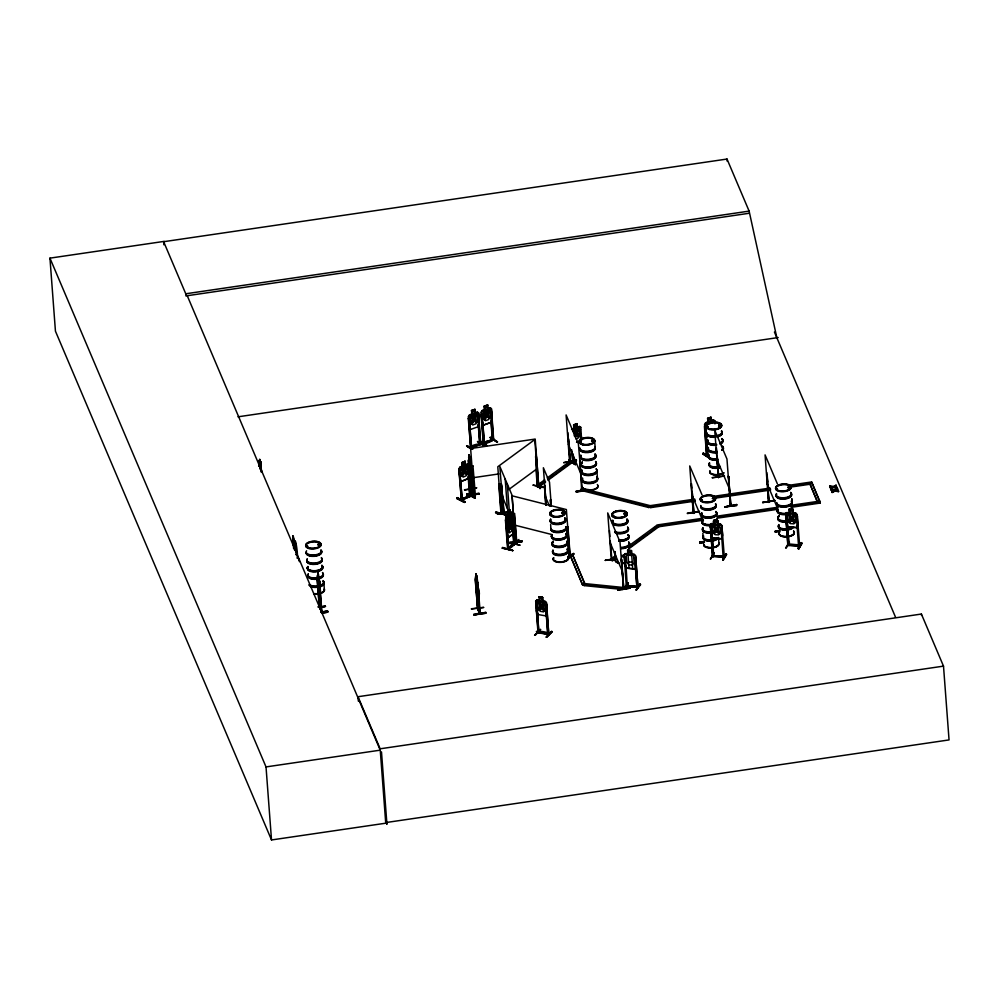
<?xml version="1.0" encoding="UTF-8"?>
<svg xmlns="http://www.w3.org/2000/svg" width="999" height="999" viewBox="0 0 999 999"><rect width="100%" height="100%" fill="white"/><g stroke="black" fill="none" stroke-linecap="round" stroke-linejoin="round"><path stroke-width="1.5" d="M318.219 574.987L317.969 573.801M470.067 463.961L469.98 463.199L470.104 463.961M325.412 606.243L319.355 607.13L321.403 611.663M476.56 488.036L464.46 489.76M711.101 524.85L711.076 524.687A7.717 3.534 -4.3 0 1 702.347 520.479M777.684 509.415A7.717 3.534 -4.3 0 0 786.4 513.536L786.438 513.798A7.705 3.521 -4.3 0 1 777.721 509.69M471.403 609.015L483.603 607.342M471.478 608.741L483.628 607.529M507.929 512.237L497.352 513.873L509.515 511.738M497.452 514.023L508.116 512.587M563.748 462.574L575.824 460.302L563.773 462.712M687.387 513.573L699.475 511.763M699.45 511.313L687.362 513.111M724.412 475.924L712.349 477.884M762.712 502.522L774.812 500.674M774.712 500.561L762.612 502.372L774.837 500.861M296.491 554.158L296.553 554.932L296.428 553.958M296.828 553.883C296.965 554.433 296.703 553.658 297.003 554.845M298.689 559.452L298.676 559.815M299.176 559.353L299.126 559.877M477.285 607.517L478.034 608.94M479.47 613.398L477.534 584.602M480.244 613.686L477.847 582.305M503.496 512.837L503.184 512.262L504.058 513.811L503.321 513.299M515.996 541.083C514.985 540.521 515.159 542.657 516.57 541.695M569.592 461.963L566.108 414.935L578.384 443.856L582.367 490.684M570.229 461.238L569.555 460.839M568.518 439.036L570.292 462.387L570.292 461.238M582.292 489.672L581.518 489.335L582.192 489.235M623.526 588.798L619.992 541.833L607.717 512.912L611.376 560.402L611.138 558.753L611.912 559.215L611.313 560.327M623.463 587.787L623.201 587.187L623.9 587.599M692.382 493.007L693.93 513.386L693.231 512.924L689.735 465.946L702.022 494.855M693.868 512.2L693.106 511.813L693.431 512.387M717.107 456.68L718.431 477.559L718.056 475.974L718.793 476.486M730.444 505.969L728.508 476.223L730.943 505.981L730.094 504.445L730.943 504.845M768.768 501.336L768.506 500.724L769.205 501.186M769.28 502.21L769.267 501.136M260.102 468.656L260.252 462.774M470.454 473.951L470.691 474.825M259.84 468.606L260.115 463.923M319.867 607.729L319.518 606.181M320.367 590.809L319.618 581.156L321.903 612.674L321.566 611.001M470.616 468.019L469.405 459.64L472.727 494.68C470.629 493.843 471.066 486.713 470.529 488.723M469.205 467.432L470.417 478.596L472.415 482.729L470.554 461.263L473.151 494.617L472.839 493.007M473.164 494.53L470.954 489.298M461.113 500.099L461.051 498.951M461.9 498.663L462.187 499.925L460.477 479.732M462.262 498.763L469.78 495.866L460.926 499.075M469.942 465.384C469.767 475.924 468.219 447.777 469.83 463.811C469.73 452.684 471.903 482.355 469.842 465.259M470.991 468.906L470.829 470.891C468.993 469.867 468.806 446.653 469.18 458.466M477.972 588.111L477.809 590.097L476.511 584.665L476.024 574.063M471.615 475.886L471.441 477.872L469.355 464.26M513.274 533.603L513.761 529.57M513.873 529.595L512.587 512.874L511.688 512.2L506.318 516.158L505.844 517.894L508.079 537.624L513.449 533.703L513.948 529.557M508.803 512.037L502.01 495.604M512.799 526.673L513.199 522.502L512.799 526.673L507.355 530.569M509.34 518.181L509.403 518.631M470.716 474.812L470.891 472.315L471.84 477.347L471.004 468.444M292.869 536.213L293.619 548.638M294.555 550.049L294.106 540.896L292.744 536.038M294.805 550.012C296.091 548.751 291.908 525.574 293.007 541.408M295.267 541.346L295.204 544.617M296.828 555.394L295.192 541.458M297.277 558.404C298.439 551.91 293.182 526.585 295.779 552.534M495.579 512.737L495.904 511.85L506.193 514.997L495.604 512.637M506.118 514.947L495.891 512.337L506.193 514.997M515.496 542.819L516.82 542.844L515.971 542.569M461.113 481.456L468.381 478.371L469.368 474.463M459.178 468.818L459.877 478.496L461.038 481.618L468.543 478.496L469.28 474.413M478.346 426.473L479.208 422.602M469.28 426.161L470.554 429.47L478.509 426.61L479.395 422.627M483.291 425.174L491.171 422.265L492.132 418.319L491.246 422.315L483.291 425.174L481.905 421.928L483.366 425.025M580.769 439.498L581.356 436.913M580.943 439.61L581.543 436.938M509.552 517.357L510.939 513.986L510.077 517.981M507.992 523.576L508.866 519.842C505.544 517.882 508.029 513.848 509.24 518.693M546.291 615.834L547.177 612.487M547.29 612.524L546.378 615.971L537.887 614.535L536.426 610.689L537.937 614.472M456.768 498.426L457.255 497.614L464.935 501.585L464.448 502.422L456.768 498.426L464.448 502.422M457.192 497.702L464.885 502.135M480.694 443.369C481.655 442.707 479.233 446.391 480.007 443.656L480.731 443.394M483.254 443.556L481.056 414.335L481.98 414.011L484.503 443.381M492.345 439.198L493.381 438.823M492.232 439.235L493.606 438.973L492.42 440.259L493.456 439.885L491.383 410.864L490.222 411.039M573.663 460.989L573.913 462.013L572.777 462.362L571.728 449.875M706.555 454.682L707.829 454.458L706.693 454.87M712.999 421.566L711.213 420.966L710.976 417.17L707.592 418.381L707.941 422.028L705.556 422.814L704.57 424.475L706.768 455.931L707.916 455.519L707.604 454.308M635.314 568.881L636.251 565.446M624.8 564.572L626.398 568.194L635.414 569.005L636.375 565.484M321.815 612.999C330.532 612.874 329.47 609.64 321.666 612.125L319.23 580.257L317.757 572.727L317.932 576.523L317.557 575.324M469.28 458.266L468.656 457.13L469.83 475.412M468.793 457.117L471.166 489.772M475.499 577.085L475.774 576.323L477.859 582.317M475.786 576.46L478.059 609.003M710.926 534.465L712.537 538.136L721.69 538.748L722.652 535.189L721.765 525.661M796.915 527.572L797.826 524.175L797.102 514.597L795.928 513.136L786.812 512.587L785.664 513.823M797.989 524.138L797.015 527.697L787.861 527.085L786.3 523.351M500.786 512.587C502.509 511.051 500.849 513.898 501.248 513.773L497.789 466.745L534.765 439.597L538.399 486.563L537.612 487.087L535.751 457.267M500.986 513.561L501.66 513.111M537.175 485.926L537.937 485.364M472.727 448.801L467.07 445.679M486.051 446.041C486.775 442.869 470.404 436.638 486.588 445.229L486.051 446.041L479.358 441.608M569.143 460.102L575.461 464.66C561.488 456.131 573.451 461.238 575.961 463.861M575.461 464.66L568.756 460.239M708.328 457.517L702.709 453.833L708.366 457.417M703.184 453.633L708.903 457.305L703.234 453.084L708.853 456.693L703.159 453.159L702.709 453.896M508.316 548.701L507.517 549.238L508.241 547.639M508.116 548.788C508.329 550.037 517.007 543.306 513.723 543.556M469.168 464.86L469.468 464.098L470.017 465.422L469.705 461.65L470.492 463.474L469.58 461.663M712.424 422.04L708.154 423.301M507.305 534.515L507.167 523.239M511.563 545.042L518.931 539.485M472.689 492.145L475.187 498.139L474.513 498.239L472.14 492.807L472.802 492.719M472.689 492.644L475.137 497.527M535.052 634.727L534.565 635.189L540.609 629.295L535.177 635.302M535.064 635.177L540.559 629.782M574.999 436.65L576.023 433.978C577.922 439.023 581.605 436.263 576.635 432.979C580.906 426.223 576.648 426.935 575.849 432.405C574.1 427.485 570.554 430.806 575.237 433.454L574.313 435.801M624.4 589.01L628.146 583.453M628.134 582.991L623.838 589.123L628.259 583.566M710.264 559.04L714.023 552.934M710.776 558.99L714.11 552.897M785.601 547.976L789.372 541.845M259.328 462.874L259.777 461.75M259.166 464.922L258.654 466.196L259.303 464.922M259.965 463.049L260.639 461.838L261.576 472.102M258.791 466.196L260.552 461.838L260.951 462.562L260.414 461.988M259.428 466.171L260.215 464.435L260.539 469.805M259.827 459.453L258.953 461.376L259.827 459.453L261.076 470.204M259.091 461.376L259.815 459.64M259.353 462.862L259.815 461.75M260.639 461.838L259.952 463.224L259.653 459.453M258.941 465.971L260.602 461.988M259.453 466.171L260.177 464.423M306.481 546.228L307.255 545.791M306.968 546.041L307.767 546.316L306.531 546.366M317.844 544.605L319.131 544.03M318.631 544.905C317.207 543.706 321.066 543.856 319.355 544.88M318.406 544.068L318.381 544.78M580.894 442.607C579.133 443.494 581.118 440.909 581.381 442.644M580.706 442.632L580.819 442.02M581.081 442.157L580.444 442.095M550.574 514.722L551.361 514.248M551.336 514.01L550.886 514.073M551.573 514.622L550.824 514.685L551.398 514.248M592.444 441.171L591.82 440.484L591.608 441.121M592.732 440.322L593.431 440.497L591.957 440.397M591.695 440.571C592.669 439.036 593.968 441.758 593.319 440.284M564.21 512.524L562.05 513.099L562.961 512.312M562.275 513.061L562.574 512.425M563.661 512.187L563.736 512.962L563.336 512.1M612.949 515.259L612.911 515.984L613.886 515.571M624.725 513.361L624.038 513.973L625.174 514.298M624.675 514.223L625.936 513.573M625.849 513.536L625.499 513.449M707.317 426.823L708.054 426.848L707.417 427.347M718.843 425.075C717.444 426.935 722.889 425.699 719.867 424.825M719.992 425.474L718.868 425.362L720.042 424.85M718.918 425.549L720.379 425.424L719.567 425.911M701.71 500.012L701.023 500.262L702.359 500.149M702.122 500.374L701.36 499.837M702.297 499.999L701.211 500.262M712.437 498.439L714.31 498.464M713.736 498.376L714.372 498.076L712.974 498.339M714.76 498.526L713.848 497.714M777.459 489.323L777.097 488.561M789.872 487.475L788.061 487.774L788.411 486.975M790.097 487.475L789.497 486.75M461.263 499.225L461.338 500.287L459.065 468.818L459.977 467.107L467.345 463.973L468.556 464.76M503.234 513.436L504.083 513.773L502.347 494.455M477.322 608.491L479.732 613.823L476.386 578.846L477.597 587.225M611.063 558.891L611.8 559.24M610.252 540.971L611.987 560.289M693.269 512.912L694.018 513.311M711.563 527.097L710.376 527.222L711.563 527.097L713.773 556.518L712.549 556.48L710.239 524.75L711.513 523.576L720.541 524.3L721.89 525.624L724.337 557.23C720.604 557.305 725.336 554.295 724.238 556.955L712.562 556.231M713.998 523.813L711.475 523.638M714.135 523.938C710.277 518.319 720.791 518.868 717.781 524.188M720.554 524.25L721.927 525.561M712.537 538.136L711.088 534.403M721.053 527.734L722.127 527.809L721.053 527.734L723.164 557.167M721.69 538.748L712.562 538.074M712.587 555.132L712.474 556.455M713.511 556.53C715.684 554.77 710.689 555.544 713.698 555.444M723.176 555.881L713.711 555.756L724.362 555.968M723.026 557.167L723.326 555.831M726.011 553.696L726.036 554.308C727.284 552.734 722.389 557.629 722.752 559.952L726.685 554.32L723.413 559.989M722.939 556.068L724.325 557.017M722.752 559.952L726.098 554.158M786.812 512.587L785.539 513.761L787.999 545.442L799.675 546.166L797.227 514.56M786.787 516.233L785.714 516.158L786.787 516.233L789.11 545.454L789.123 544.168L787.824 544.105M786.875 512.712L789.472 512.887L789.11 509.103L793.006 509.365L793.119 513.124L795.192 514.398L795.691 521.103L793.968 523.851L790.321 523.601L788.161 520.604L787.649 513.886L789.51 512.824L789.247 509.228M793.231 513.024L793.006 509.365M787.861 527.085L786.425 523.339M796.39 516.683L797.464 516.745L796.39 516.683L798.563 546.153L798.663 544.78M786.213 548.101L789.485 542.445M789.148 544.193L799.612 544.855L799.687 545.916M798.576 546.128L798.388 544.817M799.699 544.905L789.173 544.505M798.114 548.314L801.385 542.657L798.75 548.938L798.039 548.289L801.348 542.644L802.022 543.294L798.75 548.938M801.435 543.106L798.189 548.801M798.688 548.863L801.972 543.206M471.728 414.086L469.43 414.922L468.519 416.633L469.355 426.211L470.629 429.32M481.98 421.978L481.181 412.287L482.167 410.614L490.084 407.967M472.552 494.58L473.064 494.105M470.629 489.098L473.076 493.543L471.041 489.035M473.951 495.342L475.387 495.329L472.977 465.946L471.89 466.108L472.977 465.946M537.674 482.642L537.637 483.216C539.185 482.105 541.783 488.986 540.009 488.623C538.936 486.6 536.588 484.89 538.336 486.65M625.424 557.155L624.238 557.267L625.424 557.155L627.347 586.588M634.665 558.179L635.851 558.079L634.665 558.179L636.95 587.462L634.802 557.979M628.209 582.954L624.487 589.173M637.961 586.425C634.79 586.738 639.098 585.077 638.174 587.3L626.435 586.276M637.037 587.175L636.887 586.088M636.263 589.647L639.972 583.99L636.226 590.209L640.646 584.652L639.972 583.99M636.226 590.209L640.059 584.44M624.125 554.782L626.323 586.5L626.223 585.402L627.534 585.514M625.449 553.758L624.063 554.92C624.575 552.547 630.669 553.796 626.173 555.019L626.685 561.725L628.821 564.772L632.404 565.097L634.103 562.4L633.603 555.694L631.593 554.32M627.597 550.262L631.443 550.611L627.597 550.262L627.822 553.995M631.668 554.27L631.443 550.611M625.324 553.608L634.328 554.445L635.614 555.906L637.986 587.524L635.526 555.881M635.414 569.005L626.385 568.094M623.451 588.836L621.528 559.028L623.701 588.423L622.914 589.51L584.115 585.601L584.84 583.591L572.402 554.32L570.054 554.657L582.554 584.852L584.902 584.515L584.84 583.591L582.479 583.94M584.115 585.601L584.902 584.515L572.402 554.32M622.914 589.51L623.626 587.499L584.84 583.591M537.237 485.876L538.286 485.452M507.554 548.076L513.648 543.98M508.503 547.839L507.992 547.714M572.464 430.344L574.075 428.534L573.801 424.937L576.96 423.801M470.716 495.242L469.58 496.491L470.641 496.041M538.961 596.778L542.582 597.39L538.961 596.778L539.298 600.574M539.173 600.436L536.825 600.037L545.279 601.51L546.391 602.971L548.801 634.577L546.565 602.884L545.317 601.41L542.794 601.048L544.642 602.597L545.142 609.303L543.556 611.875L540.172 611.301L538.149 608.116L537.637 601.41L539.36 600.511M536.738 603.671L535.739 603.496L536.738 603.671L538.886 632.929L537.737 631.63L538.274 632.517L535.701 601.036L537.999 632.792L537.737 631.63M545.554 605.157L546.74 605.132L545.554 605.157L547.802 634.44L545.741 604.969M536.925 603.483L538.873 632.891M548.963 633.266C521.241 631.093 547.739 629.732 549.05 634.34L538.299 632.492M548.114 634.14L548.026 633.079M551.673 631.156L546.216 637.162L551.848 631.718M546.216 637.162L551.76 631.63M307.667 546.266L306.83 546.266M318.531 543.993L318.718 544.305M580.107 442.507L580.856 442.282M593.406 440.734L592.132 441.096M550.524 514.647L550.861 514.223M563.811 512.849L563.511 512.137M707.891 427.135L707.042 427.36L708.204 427.272M624.6 513.436L624.375 514.21M719.018 425L718.581 425.811M712.936 498.351L713.686 498.089M714.397 498.126L713.686 497.902M714.235 498.576L714.273 497.864M714.622 498.663L714.023 497.752M789.572 487.524L789.759 486.875M710.202 524.812L711.575 523.701M473.963 494.455C473.701 497.614 474.45 491.396 475.387 495.329L474.163 495.504L470.629 448.539L535.202 439.061L538.661 484.965L537.487 485.177L539.36 485.676L545.504 481.168M475.149 494.305L474.113 494.205M537.662 485.964L538.199 485.564M536.888 599.987L535.639 601.098L536.95 600.112M479.57 444.592L480.357 443.156L480.719 444.18M576.361 460.839C574.812 463.461 570.354 461.9 573.613 460.739M466.995 445.779L472.689 449.288M296.179 554.87L296.216 554.208M508.741 522.052L508.379 518.394L510.551 516.895M507.055 523.201L512.337 519.23L513.224 519.905L512.212 519.343M508.079 537.624L513.449 533.703M500.961 513.623L498.763 484.415L499.388 483.953L501.973 513.336L501.848 512.262M499.75 484.04L498.763 484.415M533.079 485.202L543.319 487.15M535.963 460.227L537.774 487.05L537.587 484.865L538.573 484.777L536.538 456.818L535.452 456.98M514.522 513.611L513.361 513.548L514.522 513.611L516.82 542.844M566.783 527.072L567.944 527.122L570.242 556.368L568.868 556.256L569.842 556.53L568.98 556.281L566.783 527.072L567.944 527.122M570.054 555.244L569.03 555.019M567.794 557.542L573.588 553.359L574.125 554.045L568.406 558.304M567.794 558.191L573.638 553.821M499.987 495.966L502.447 494.155M508.616 489.635L536.962 468.818M537.387 485.177L544.742 479.77M547.202 477.972L569.28 461.763L571.253 462.262L571.328 463.174L548.026 480.282M539.91 484.29L542.357 482.48M550.948 476.173L553.396 474.375M561.987 468.069L568.119 463.573M547.952 479.37L571.253 462.262M537.45 486.088L539.435 486.588L545.566 482.08M507.567 511.326L509.952 509.69L510.152 513.449L511.376 513.823L511.888 520.529L510.964 524.238L508.841 525.799L507.48 523.751L507.667 511.351L507.942 514.947M507.754 511.413L509.877 509.865L510.039 513.424M514.348 544.23L507.617 549.213L505.419 519.992L506.043 519.542M510.539 528.109L512.624 526.573M580.918 489.46L648.851 506.643L650.199 505.656L648.913 507.554L580.981 490.372L580.918 489.46L582.267 488.461L650.199 505.656L694.78 499.113M509.565 542.932L520.142 545.229L509.552 542.307M513.024 525.774L514.06 544.83L514.235 543.144M514.01 544.068L508.266 547.939M615.109 558.853L612.612 560.689L610.639 560.189L610.564 559.265L615.559 555.606M629.308 545.516L656.78 525.337L658.766 525.836L703.358 519.293M610.639 560.189L614.385 557.43M636.863 540.921L645.616 534.502M653.109 528.995L656.855 526.248L656.78 525.337M610.564 559.265L612.549 559.777L616.296 557.017M628.783 547.852L658.766 525.836L658.316 524.787L701.373 518.469M628.858 548.763L658.841 526.748L703.421 520.204M570.104 461.788L568.306 438.549M581.618 489.26L582.092 489.21M480.144 613.761L477.822 608.453L475.462 576.985M470.666 495.217C468.631 495.704 470.591 494.243 470.791 496.303M318.469 543.968C316.121 545.641 321.953 545.292 319.568 543.968M319.755 544.805L319.767 544.005M593.369 440.884L592.594 441.221M591.583 440.859L593.468 441.196L593.219 440.209M551.673 514.56L550.574 514.522M562.137 512.549L562.961 512.112M562.512 512.662L563.186 512.475M720.566 425.624L719.942 425.437M613.573 515.372L613.336 515.384M624.25 513.698L625.624 513.411M713.124 497.827L713.561 498.676M712.649 498.164L713.461 497.727M714.535 498.526L712.537 498.451M777.172 489.235L776.548 489.198M789.422 487.225L788.448 486.9M789.447 487.599L789.185 486.663M724.287 557.255L712.574 556.431L710.364 524.812M788.985 544.418L787.724 544.343M799.587 545.104L799.4 546.178M471.553 447.477L470.404 447.889L480.619 444.218M471.603 447.727C472.964 445.679 469.006 446.578 470.554 447.777M572.639 461.051L576.311 460.077M706.068 435.427L707.904 455.581M501.461 513.211L500.174 494.318M508.029 549.3L507.817 548.289M833.216 486.563L836.076 485.189L834.04 487.312L837.075 488.061L833.491 487.624L830.669 488.973L832.666 486.875L829.682 486.138L833.216 486.563L829.732 486.738L832.716 487.487M834.003 486.7L837.037 487.45L833.453 487.012L830.631 488.361L832.666 486.875M834.714 490.084L837.574 488.711L835.539 490.834L838.573 491.583L834.989 491.133L832.167 492.495L834.153 490.397L831.18 489.647L834.714 490.084L831.218 490.259L834.202 490.996M835.489 490.222L838.523 490.971L834.939 490.534L832.117 491.883L834.153 490.397M834.752 490.696L837.612 489.323L835.539 490.834M834.04 487.312L836.313 486.238L836.076 485.189M706.593 454.595L707.017 455.881M462.225 466.233L461.863 462.587L465.022 461.251L465.384 464.885M461.95 462.637L465.109 461.288M461.513 500.212L458.916 470.879L459.777 470.517L462.225 499.95M460.052 470.654L458.916 470.879M467.482 467.232L468.618 467.008L468.581 469.942M466.933 494.13L475.149 497.864L466.933 494.13C469.518 491.058 480.032 505.407 472.19 492.744M469.043 476.098L470.404 496.103L462.35 499.825M461.438 500.237L470.916 496.178L468.256 460.089M712.487 555.169L713.786 555.219M799.55 545.929L788.186 545.129M788.024 545.179L788.111 544.068M719.093 425.786L719.28 425.075M701.123 500.199L702.072 500.237M788.336 487.699L789.685 487.587M474.925 409.328L475.087 413.074L476.873 413.673L477.372 420.379L475.899 423.863L472.739 425L470.829 422.727L470.329 416.021L471.928 414.21L471.466 410.489L474.925 409.328L475.187 412.912M474.812 409.478L471.466 410.489M484.203 406.193L487.662 405.02L484.203 406.193L484.54 409.84L482.167 410.614L481.181 412.287M475.012 413.037L477.385 412.125L478.671 412.974L479.283 422.639M492.132 418.319L491.408 408.666L490.122 407.829L487.924 408.616M478.558 413.062L477.272 412.225L469.555 415.06L468.444 416.583L470.641 448.039L468.319 418.643L469.243 418.306L471.64 447.752C468.606 443.781 493.007 442.17 470.329 446.828M469.48 418.456L468.319 418.643M477.485 415.347L478.646 415.159L478.646 418.082M481.056 414.335L482.217 414.16M479.308 441.708L486.55 445.716M484.203 442.12L483.066 442.532L492.482 439.685L483.104 442.445L483.441 443.756L493.693 440.035L491.408 408.666M480.844 444.368L470.891 447.989M483.928 442.145C482.967 445.754 495.117 440.247 493.094 438.848M496.94 442.132L490.197 437.787M577.26 427.185L577.06 423.638L573.601 424.812L573.876 428.409M571.565 429.233L579.445 426.398L580.819 427.285L581.605 440.247M579.62 429.67L580.556 429.333M575.936 438.936L578.034 438.186L579.52 434.702L579.008 427.984L577.235 427.397L577.06 423.638M576.585 442.195L580.481 440.796M576.598 442.32L580.569 440.884M569.218 459.515L568.718 460.327M576.548 460.227L573.638 461.038M572.077 451.56L572.889 462.325L573.813 461.988L573.239 454.308M707.592 418.381L710.951 417.382M711.325 420.816L713.436 419.98L714.797 420.866L715.009 423.626M713.511 420.017L705.631 422.852M707.767 455.644L705.606 426.348L704.445 426.536L706.53 455.781L707.567 455.407M637.874 587.499L626.535 586.513M470.492 496.078L470.279 495.017M470.117 496.59L467.744 467.37M538.811 486.063L538.561 485.039M483.628 443.693L481.281 414.485M720.004 425.724L719.18 425.736M318.644 543.893L319.655 544.005M319.38 544.542L318.544 544.567M319.518 544.892L319.867 544.443M563.461 512.762L562.437 512.624M713.461 497.927L712.462 498.588M789.297 487.325L788.273 487.187M516.508 541.957L515.546 541.758M515.796 542.594L515.409 536.213M514.285 513.786L516.583 543.019L516.258 541.933M471.053 468.044L471.678 470.067L470.779 467.008M470.417 478.596L470.005 474.388M472.265 479.732L471.653 470.054M295.279 546.753L295.354 545.679M299.213 559.927L298.601 558.728L299.425 561.638M567.857 432.617L570.292 462.387M580.144 461.538L579.507 461.113M716.233 448.339L718.456 477.609L714.685 430.094L726.96 459.016L730.519 506.043M501.998 487.537L501.148 484.14L503.583 513.898L499.812 466.396L512.087 495.317L515.559 542.794L516.483 542.994M472.739 492.12L475.187 498.139M581.618 489.51L579.919 461.051M588.174 489.423L576.061 491.146L576.236 492.045L583.791 490.896M583.666 490.497L576.123 491.695L583.691 490.621M712.225 477.584L724.45 476.073M728.721 476.71L728.084 476.286M691.283 484.178L693.431 513.386M766.832 472.577L768.843 502.397L767.931 484.915M497.415 513.586L509.527 511.75M730.419 504.92L730.731 504.358L730.331 504.87M724.712 506.918L736.912 505.407L724.687 506.918L736.75 504.545L724.687 506.918M774.787 500.249L762.749 502.672M509.765 542.594L521.865 540.796L522.04 541.695L509.94 543.506L509.765 542.594L521.878 540.871M521.915 541.346L509.815 543.094M522.027 541.67L509.94 543.506M609.465 530.594L609.914 536.525M699.7 542.145L704.233 541.483L699.7 542.157L699.874 543.056L704.407 542.357M779.744 531.293L775.074 531.705L779.57 530.432M779.582 530.506L775.037 531.106M704.307 542.07L699.75 542.644M704.395 542.27L699.874 543.056M779.645 531.018L775.099 531.705M775.212 531.98L779.732 531.218M475.199 579.308L477.634 609.065L475.412 579.795M611.388 559.178L605.257 560.339M615.933 558.916L605.244 560.389L616.021 559.103M623.813 588.286L621.116 559.09M617.669 589.123L629.77 587.35L617.682 589.16L617.844 590.022L629.932 588.186L617.844 590.022M479.433 612.512L477.997 608.241M477.584 608.304L479.545 612.774L480.007 612.237M473.938 614.747L486.138 613.174L474.038 614.947L473.876 614.135L485.976 612.375L474.05 615.047M545.729 504.82L544.705 485.502L546.266 505.007M550.312 499.775L550.761 505.706M385.689 822.589L949.05 739.922L943.506 666.133L921.39 614.048L358.029 696.715L380.144 748.8L385.739 823.201L271.516 839.959L55.444 331.181L49.95 258.142L164.173 241.383M163.886 244.805L163.649 241.708L727.01 159.041L749.125 211.114L776.847 337.749M163.649 241.708L185.764 293.781L749.125 211.114M749.287 213.249L185.926 295.916L185.764 293.781M237.974 416.82L778.171 337.562M469.905 460.064L470.554 461.263M470.304 464.91L472.402 494.205M472.827 477.759L498.963 473.913M476.648 487.724L464.585 490.109M479.12 494.03L466.883 495.529L478.958 493.156L479.108 493.956M713.236 496.403L770.117 488.061M788.573 485.352L811.625 481.968L820.204 502.147L820.266 503.059L791.058 507.342M650.199 505.656L650.649 506.705L695.229 500.162M715.222 497.227L770.566 489.11M789.023 486.401L812.075 483.017L812.15 483.928M647.24 505.806L650.262 506.568L650.711 507.617L695.304 501.073M715.284 498.139L770.641 490.022M790.621 487.087L810.614 484.153M317.632 572.752L318.519 574.512M716.745 516.208L778.246 507.18M792.082 505.157L819.754 501.098L820.266 503.059M717.195 517.257L777.147 508.466M790.996 506.431L820.204 502.147M717.257 518.181L777.222 509.378M317.008 578.146L319.43 607.916L317.22 578.646M318.381 574.525L318.781 578.109M319.305 579.32L319.643 581.168M319.056 582.966L321.478 612.737L318.157 577.697L319.368 586.076M317.957 585.489L318.619 589.647M318.494 589.597L320.267 593.856L320.329 590.721M476.61 575.674L477.522 580.469M476.123 577.497L475.774 576.323M317.819 606.905L325.449 606.393L319.18 607.305L319.855 607.854L317.37 575.811L319.705 607.355M319.255 606.98L325.449 606.393M478.159 585.701C470.104 564.148 482.642 596.378 478.496 594.992C476.585 594.143 475.474 578.696 476.723 590.821M321.166 611.363L319.792 607.092M327.709 611.213L321.216 612.212L327.722 611.288M321.803 612.899L327.872 612.087M478.621 591.945L478.459 594.83M380.144 748.8L943.506 666.133M49.95 258.142L266.021 766.92L380.244 750.162L187.25 295.716M514.135 544.78L512.212 515.009L512.562 519.63M508.191 548.763L507.317 536.451M475.324 494.567L474.937 494.055L475.262 495.342M562.899 512.275L563.786 512.624M562.025 512.837L563.274 513.049M625.137 514.497L626.361 514.06L625.761 513.336M533.166 485.052L543.344 487.549M788.848 545.466L786.9 516.046M626.535 586.238L626.46 585.164L627.647 585.289M260.414 461.838L261.501 472.102M788.998 486.663L789.697 487.262M789.21 487.037L788.523 487.3M467.02 493.993L474.7 497.952M789.21 509.29L792.844 509.54M793.119 513.124L795.841 513.311M713.873 520.342L717.544 520.529M787.986 526.91L796.952 527.509M720.591 524.188L717.894 524.075L717.669 520.417M471.391 447.515L469.705 424.45M572.889 462.325L572.464 461.151M490.284 437.662L497.077 441.995M718.681 477.01L717.319 457.167M692.157 492.519L693.905 513.336L693.93 512.187M611.75 559.865L611.738 558.791M631.58 554.195L634.34 554.433M628.096 555.194L631.68 555.519M628.596 561.9L632.192 562.225M584.053 584.677L622.839 588.586M569.318 555.019L570.004 556.543L566.371 509.552L512.025 495.804L515.584 542.844M626.398 513.773L625.049 513.224L624.512 514.073M768.843 502.397L767.944 487.387M730.793 505.482L728.508 476.223M479.932 613.261L476.998 579.308M540.084 488.461L537.587 482.604M508.379 518.394L510.626 516.72L510.826 520.491M508.653 521.99L507.592 524.063L508.104 530.781L509.44 532.817L511.525 531.243L512.425 527.534L511.925 520.816L510.714 520.467M507.017 523.114L506.518 524.962M501.86 512.187L501.498 513.686M635.164 502.747L639.697 503.896M511.688 512.2L512.512 512.986L514.797 544.393M506.281 516.058L505.656 517.882L507.979 549.3M505.419 519.992L506.406 519.63L506.755 524.238M514.223 525.012L551.96 534.565M506.493 527.534L507.455 530.606M538.024 632.754L548.576 634.577L548.526 633.478M788.548 487.674L787.874 487.4M787.811 545.404L785.701 513.761M568.98 556.318L567.02 526.898M459.977 467.107L459.065 468.818M459.802 478.446L461.038 481.618M464.91 502.072L457.155 498.201L464.985 502.197M552.285 631.805L546.828 637.262M714.722 420.816L714.897 423.688M706.755 437.212L705.406 434.053L706.693 437.362M490.122 407.829L491.296 408.753M573.926 461.95L573.001 454.158M484.29 443.181L482.567 421.69M486.625 445.841L479.845 440.896M484.777 446.216L477.422 441.483L484.265 446.253M471.116 448.801L466.57 445.979L471.066 448.901M713.398 420.117L714.697 420.954M579.408 426.536L580.706 427.385M717.819 524.125L719.854 525.449L720.354 532.155L718.631 534.902L714.984 534.665L712.824 531.655L712.312 524.95L714.173 523.876L713.91 520.279M467.307 464.11L468.531 464.897M477.884 607.429L477.385 607.904M707.891 423.414L706.88 424.026M634.24 554.62L635.489 555.943M297.165 554.545L296.803 553.896M470.504 489.76L468.469 460.589M509.802 519.18L510.976 521.053M469.792 462.737L470.267 463.798M469.88 463.936L470.354 464.997M471.228 475L469.967 466.633M470.554 478.496L472.39 482.567M297.54 556.78L297.565 558.091M629.932 588.149L629.757 587.312M626.51 568.019L624.974 564.423L624.25 554.845M386.151 822.527L386.938 824.35L381.493 751.922M774.425 332.043L895.554 617.257M819.23 500.611L811.625 481.968M777.359 483.803L765.072 454.882L768.506 501.923M767.269 484.103L777.796 508.891M716.882 459.315L729.158 488.236M691.932 495.154L703.046 521.316M568.294 444.143L580.581 473.064M609.914 542.12L622.19 571.041M545.566 496.965L549.475 506.156M570.117 555.569L582.554 584.852M513.086 521.703L514.285 524.525M468.881 454.695L469.742 456.518M468.906 454.87L469.667 456.818M469.755 458.017L469.218 455.744M468.656 457.13L470.541 461.351M469.742 471.54L471.516 475.799L471.578 472.664M476.723 575.724L475.849 573.901L476.161 577.672M475.886 574.075L476.648 576.023M476.286 576.148L476.735 577.222M318.057 574.999L318.506 576.073M317.545 575.174L319.293 579.408M318.656 578.121L319.168 579.432M318.631 589.572L320.392 593.831M506.568 527.472L507.504 530.444M507.192 534.49L508.191 537.649M581.505 489.285L581.605 490.409M516.146 542.145L514.622 523.376M295.529 546.715L295.779 549.612M293.381 542.819L293.631 545.704M921.39 614.048L921.49 615.421M838.348 490.559L838.573 491.583M837.574 488.711L837.799 489.76M836.862 487.037L837.075 488.061M831.942 491.446L832.167 492.495M831.18 489.647L831.393 490.671M830.444 487.924L830.669 488.973M829.682 486.138L829.907 487.162M791.782 498.776L792.032 502.122L791.77 498.776M767.269 476.024L767.719 481.955M767.057 475.536L767.719 484.428M727.01 159.041L727.172 161.164M716.433 447.789L716.77 452.235M710.876 417.332L711.138 420.929M719.018 543.98L718.518 537.512A7.692 3.509 -4.3 0 1 709.302 541.246A7.692 3.509 -4.3 0 1 703.621 536.975M707.717 418.469L708.054 422.102L706.455 423.913L706.755 427.934M705.494 427.734L705.843 432.355M704.695 424.488L705.369 434.165M711.45 527.285L713.486 556.555M702.859 533.191L703.096 536.55M691.495 483.628L691.832 488.074M658.766 525.836L658.841 526.748L658.316 524.787M650.649 506.705L650.711 507.617M648.851 506.643L648.913 507.554M631.405 550.674L632.679 568.693M627.734 550.399L629.033 568.344M612.549 559.777L612.612 560.689M594.68 441.046A7.717 3.534 -4.3 0 1 582.667 444.418A7.717 3.534 -4.3 0 1 583.641 438.261A7.717 3.534 -4.3 0 1 594.68 441.046L595.142 447.527A7.817 3.571 -4.3 0 1 587.986 452.16A7.817 3.571 -4.3 0 1 579.77 448.813M596.965 471.853L597.464 478.571M580.906 433.941L581.256 438.549M579.857 429.82L580.669 440.571M551.286 505.881L549.512 482.205L543.369 467.744L546.153 504.757M550.736 499.712L551.173 505.644M550.424 500.024L550.874 505.944M550.624 524.6L550.861 527.959A7.705 3.521 -4.3 0 0 558.965 531.256A7.705 3.521 -4.3 0 0 566.083 526.648M544.393 485.801L545.841 505.069M539.36 485.676L539.435 486.588M536.013 469.58L537.325 486.938L537.212 485.801M542.582 597.39L542.794 601.048L542.469 597.489M514.41 522.877L515.184 533.254M512.974 533.928L513.711 544.742M507.292 484.028L509.378 511.7M505.182 479.058L507.38 508.266M507.33 531.93L508.628 548.926M502.559 494.942L503.996 513.836M501.56 484.078L502.01 490.01M499.388 483.953L499.95 491.358M490.459 411.188L492.544 440.447M491.033 421.803L492.307 440.297M487.587 404.982L487.824 408.778L489.61 409.365L490.109 416.071L488.636 419.555L485.477 420.691L483.566 418.431L483.066 411.725L484.665 409.915L484.278 406.243M487.487 405.132L487.749 408.728M478.484 413.012L480.806 444.455M478.996 422.702L480.469 444.243M477.722 415.497L479.87 444.755L478.184 424.575M472.914 494.068L469.767 456.456L469.88 460.127M470.067 478.484L470.866 489.248M468.169 476.461L469.58 496.491M465.022 461.251L465.284 465.047L466.958 465.571L467.457 472.29L466.096 475.836L463.149 477.085L461.351 474.887L460.839 468.181L462.337 466.308L462.062 462.712M358.029 696.715L358.366 701.161M323.926 583.678L324.4 589.972M317.757 572.727L318.281 583.516L319.58 588.948L319.742 586.962A7.692 3.509 -4.3 0 0 323.177 581.93M296.616 553.334L296.778 555.469M260.776 462.45L261.501 472.39M266.021 766.92L271.516 839.959M320.204 590.746L320.267 593.856M322.19 560.701A7.692 3.509 -4.3 0 1 312.987 564.435A7.692 3.509 -4.3 0 1 307.305 560.164M321.528 558.453A7.817 3.571 -4.3 0 1 314.96 563.973A7.817 3.571 -4.3 0 1 307.155 559.69M321.953 565.709A7.667 3.509 -4.3 0 1 315.484 571.128A7.667 3.509 -4.3 0 1 307.829 566.92M321.915 565.259A7.667 3.509 -4.3 0 1 315.459 570.691A7.667 3.509 -4.3 0 1 307.792 566.47M321.965 565.434A7.717 3.534 -4.3 0 1 315.472 570.891A7.717 3.534 -4.3 0 1 307.754 566.645M320.929 550.399A7.817 3.571 -4.3 0 1 315.359 555.794A7.817 3.571 -4.3 0 1 306.131 552.559M321.353 557.604A7.692 3.509 -4.3 0 1 314.885 563.036A7.692 3.509 -4.3 0 1 307.205 558.816M321.478 551.723A7.692 3.509 -4.3 0 1 314.373 556.331A7.692 3.509 -4.3 0 1 306.293 553.034M321.503 558.041A7.817 3.571 -4.3 0 1 314.922 563.561A7.817 3.571 -4.3 0 1 307.118 559.265M320.891 549.974A7.817 3.571 -4.3 0 1 315.334 555.382A7.817 3.571 -4.3 0 1 306.094 552.147M321.378 550.374A7.692 3.509 -4.3 0 1 313.274 555.032A7.692 3.509 -4.3 0 1 306.593 550.749M317.707 587.25A7.692 3.509 -4.3 0 1 310.464 586.513M323.251 581.43A7.817 3.571 -4.3 0 1 319.63 586.425M317.694 586.838A7.817 3.571 -4.3 0 1 309.215 585.377M324.3 589.522A7.667 3.509 -4.3 0 1 314.26 594.093M324.263 589.073A7.667 3.509 -4.3 0 1 314.223 593.643M322.003 566.433A7.667 3.509 -4.3 0 1 315.547 571.853A7.667 3.509 -4.3 0 1 307.879 567.644M324.325 589.248A7.717 3.534 -4.3 0 1 314.223 593.843M322.015 566.021A7.717 3.534 -4.3 0 1 315.522 571.478A7.717 3.534 -4.3 0 1 307.804 567.245M322.652 573.364A7.817 3.571 -4.3 0 1 316.071 578.883A7.817 3.571 -4.3 0 1 308.266 574.6M323.077 580.581A7.692 3.509 -4.3 0 1 319.505 585.489M317.607 585.901A7.692 3.509 -4.3 0 1 309.265 584.465M323.201 574.7A7.692 3.509 -4.3 0 1 319.006 578.783M317.095 579.183A7.692 3.509 -4.3 0 1 308.017 575.998M323.226 581.018A7.817 3.571 -4.3 0 1 319.593 586.013M317.657 586.413A7.817 3.571 -4.3 0 1 309.19 584.964M322.615 572.951A7.817 3.571 -4.3 0 1 316.046 578.471A7.817 3.571 -4.3 0 1 308.241 574.188M322.477 572.514A7.692 3.509 -4.3 0 1 315.996 577.946A7.692 3.509 -4.3 0 1 308.316 573.726M566.171 528.009A7.692 3.509 -4.3 0 1 559.065 532.604A7.692 3.509 -4.3 0 1 550.973 529.308M565.609 526.673A7.817 3.571 -4.3 0 1 560.052 532.08A7.817 3.571 -4.3 0 1 550.824 528.846M566.046 533.916A7.692 3.509 -4.3 0 1 559.577 539.348A7.692 3.509 -4.3 0 1 551.898 535.127M566.008 533.466A7.692 3.509 -4.3 0 1 559.54 538.898A7.692 3.509 -4.3 0 1 551.86 534.677M566.058 533.653A7.717 3.534 -4.3 0 1 559.552 539.098A7.717 3.534 -4.3 0 1 551.848 534.865M565.009 518.606A7.817 3.571 -4.3 0 1 558.429 524.125A7.817 3.571 -4.3 0 1 550.624 519.842M564.947 519.105A7.705 3.521 -4.3 0 1 558.466 524.55A7.705 3.521 -4.3 0 1 550.761 520.317M566.221 527.11A7.817 3.571 -4.3 0 1 559.003 531.78A7.817 3.571 -4.3 0 1 550.786 528.434M564.972 518.194A7.817 3.571 -4.3 0 1 558.404 523.713A7.817 3.571 -4.3 0 1 550.599 519.43M564.835 517.757A7.692 3.509 -4.3 0 1 558.366 523.189A7.692 3.509 -4.3 0 1 550.674 518.968M567.27 550.149A7.692 3.509 -4.3 0 1 560.801 555.581A7.692 3.509 -4.3 0 1 553.109 551.361M567.345 549.65A7.817 3.571 -4.3 0 1 560.764 555.169A7.817 3.571 -4.3 0 1 552.959 550.874M567.782 556.918A7.692 3.509 -4.3 0 1 561.301 562.35A7.692 3.509 -4.3 0 1 553.621 558.129M567.744 556.443A7.692 3.509 -4.3 0 1 561.263 561.875A7.692 3.509 -4.3 0 1 553.583 557.654M566.108 534.665A7.692 3.509 -4.3 0 1 559.627 540.097A7.692 3.509 -4.3 0 1 551.947 535.876M567.782 556.63A7.717 3.534 -4.3 0 1 561.288 562.075A7.717 3.534 -4.3 0 1 553.571 557.842M566.096 534.253A7.717 3.534 -4.3 0 1 559.602 539.71A7.717 3.534 -4.3 0 1 551.898 535.476M566.733 541.583A7.817 3.571 -4.3 0 1 559.14 547.165A7.817 3.571 -4.3 0 1 553.271 541.933M567.182 548.788A7.705 3.521 -4.3 0 1 560.689 554.233A7.705 3.521 -4.3 0 1 552.996 550.012M566.67 542.082A7.705 3.521 -4.3 0 1 559.19 547.577A7.705 3.521 -4.3 0 1 553.396 542.42M567.307 549.238A7.817 3.571 -4.3 0 1 560.739 554.757A7.817 3.571 -4.3 0 1 552.934 550.461M566.708 541.171A7.817 3.571 -4.3 0 1 559.115 546.753A7.817 3.571 -4.3 0 1 553.246 541.52M567.182 541.57A7.692 3.509 -4.3 0 1 558.091 546.216A7.692 3.509 -4.3 0 1 553.309 541.071M595.092 455.194A7.692 3.509 -4.3 0 1 588.623 460.626A7.692 3.509 -4.3 0 1 580.943 456.406M595.167 454.695A7.817 3.571 -4.3 0 1 588.598 460.214A7.817 3.571 -4.3 0 1 580.794 455.931M595.566 461.488A7.692 3.509 -4.3 0 1 588.099 466.983A7.692 3.509 -4.3 0 1 582.317 461.825M595.004 453.846A7.705 3.521 -4.3 0 1 588.523 459.29A7.705 3.521 -4.3 0 1 580.831 455.057M595.129 447.964A7.705 3.521 -4.3 0 1 588.024 452.572A7.705 3.521 -4.3 0 1 579.919 449.275M595.142 454.283A7.817 3.571 -4.3 0 1 588.561 459.802A7.817 3.571 -4.3 0 1 580.769 455.519M595.179 447.077A7.817 3.571 -4.3 0 1 587.961 451.735A7.817 3.571 -4.3 0 1 579.745 448.389M595.017 446.615A7.692 3.509 -4.3 0 1 587.924 451.223A7.692 3.509 -4.3 0 1 579.832 447.927M596.828 478.171A7.692 3.509 -4.3 0 1 590.359 483.603A7.692 3.509 -4.3 0 1 582.667 479.383M596.903 477.672A7.817 3.571 -4.3 0 1 590.322 483.191A7.817 3.571 -4.3 0 1 582.517 478.908M597.964 485.751A7.692 3.509 -4.3 0 1 587.899 490.334M586.101 490.022A7.692 3.509 -4.3 0 1 584.615 489.498M583.516 488.798A7.692 3.509 -4.3 0 1 582.892 487.962M597.302 484.465A7.692 3.509 -4.3 0 1 592.794 489.61A7.692 3.509 -4.3 0 1 582.854 487.512M595.666 462.687A7.692 3.509 -4.3 0 1 589.185 468.119A7.692 3.509 -4.3 0 1 581.505 463.898M595.654 462.287A7.717 3.534 -4.3 0 1 588.149 467.794A7.717 3.534 -4.3 0 1 582.355 462.624M596.927 470.467A7.817 3.571 -4.3 0 1 590.734 475.012A7.817 3.571 -4.3 0 1 581.618 472.714M581.505 471.778A7.817 3.571 -4.3 0 1 581.918 470.841M596.74 476.823A7.705 3.521 -4.3 0 1 590.247 482.267A7.705 3.521 -4.3 0 1 582.554 478.034M596.865 470.941A7.705 3.521 -4.3 0 1 590.746 475.437A7.705 3.521 -4.3 0 1 581.755 473.164M581.643 472.252A7.705 3.521 -4.3 0 1 582.055 471.328M596.865 477.26A7.817 3.571 -4.3 0 1 590.297 482.779A7.817 3.571 -4.3 0 1 582.492 478.484M596.266 469.193A7.817 3.571 -4.3 0 1 589.685 474.712A7.817 3.571 -4.3 0 1 581.88 470.429M596.116 468.756A7.692 3.509 -4.3 0 1 589.647 474.188A7.692 3.509 -4.3 0 1 581.967 469.967M627.647 528.321A7.692 3.509 -4.3 0 1 625.749 532.629A7.692 3.509 -4.3 0 1 616.42 533.429M627.722 527.822A7.817 3.571 -4.3 0 1 624.974 532.529A7.817 3.571 -4.3 0 1 614.797 532.479M628.895 536.838A7.692 3.509 -4.3 0 1 618.718 540.509A7.705 3.521 -4.3 0 0 626.985 539.11A7.705 3.521 -4.3 0 0 628.171 535.152A7.692 3.509 -4.3 0 1 628.783 535.926M628.121 534.615A7.692 3.509 -4.3 0 1 626.935 538.561A7.692 3.509 -4.3 0 1 618.681 540.034M628.159 534.79A7.717 3.534 -4.3 0 1 626.972 538.748A7.717 3.534 -4.3 0 1 618.681 540.222M627.11 519.767A7.817 3.571 -4.3 0 1 620.541 525.287A7.817 3.571 -4.3 0 1 612.737 520.991M627.559 526.96A7.705 3.521 -4.3 0 1 624.85 531.618A7.705 3.521 -4.3 0 1 614.81 531.568M627.047 520.254A7.705 3.521 -4.3 0 1 620.566 525.699A7.705 3.521 -4.3 0 1 612.874 521.466M627.684 527.41A7.817 3.571 -4.3 0 1 624.949 532.117A7.817 3.571 -4.3 0 1 614.76 532.067M627.085 519.343A7.817 3.571 -4.3 0 1 620.504 524.862A7.817 3.571 -4.3 0 1 612.699 520.579M626.935 518.906A7.692 3.509 -4.3 0 1 620.466 524.338A7.692 3.509 -4.3 0 1 612.787 520.117M623.9 556.618A7.692 3.509 -4.3 0 1 621.902 556.78M615.559 555.182A7.692 3.509 -4.3 0 1 614.81 553.434M623.888 556.206A7.817 3.571 -4.3 0 1 621.853 556.368M615.409 554.745A7.817 3.571 -4.3 0 1 615.072 552.035M622.402 563.548A7.692 3.509 -4.3 0 0 624.4 563.386L624.412 563.236A7.717 3.534 -4.3 0 1 622.377 563.286M618.656 563.174A7.692 3.509 -4.3 0 1 615.734 559.278M624.363 562.899A7.655 3.496 -4.3 0 1 622.377 563.061M618.643 562.687A7.655 3.496 -4.3 0 1 615.721 558.803M628.833 536.65A7.692 3.509 -4.3 0 1 618.768 541.233M618.618 562.912A7.717 3.534 -4.3 0 1 615.684 558.99M628.846 542.732A7.817 3.571 -4.3 0 1 621.241 548.314M623.801 555.269A7.705 3.521 -4.3 0 1 621.79 555.444M615.434 553.833A7.705 3.521 -4.3 0 1 614.697 552.085M628.783 543.231A7.705 3.521 -4.3 0 1 621.291 548.726M623.851 555.781A7.817 3.571 -4.3 0 1 621.815 555.956M615.372 554.333A7.817 3.571 -4.3 0 1 615.034 551.61M628.808 542.32A7.817 3.571 -4.3 0 1 621.216 547.902M628.658 541.883A7.692 3.509 -4.3 0 1 621.191 547.377M716.783 514.535A7.692 3.509 -4.3 0 1 707.579 518.269A7.692 3.509 -4.3 0 1 701.897 513.998M716.121 512.287A7.817 3.571 -4.3 0 1 709.54 517.807A7.817 3.571 -4.3 0 1 701.735 513.511M716.558 519.517A7.692 3.509 -4.3 0 1 716.882 522.19M711.076 524.837A7.692 3.509 -4.3 0 1 702.397 520.741M716.52 519.08A7.692 3.509 -4.3 0 1 716.857 521.753M714.622 523.389A7.692 3.509 -4.3 0 1 712.949 524M711.038 524.4A7.692 3.509 -4.3 0 1 702.359 520.292M716.558 519.268A7.717 3.534 -4.3 0 1 716.895 521.94M715.509 504.22A7.817 3.571 -4.3 0 1 709.952 509.627A7.817 3.571 -4.3 0 1 700.724 506.393M715.958 511.426A7.705 3.521 -4.3 0 1 709.477 516.87A7.705 3.521 -4.3 0 1 701.773 512.649M716.083 505.556A7.705 3.521 -4.3 0 1 708.965 510.164A7.705 3.521 -4.3 0 1 700.861 506.855M716.083 511.875A7.817 3.571 -4.3 0 1 709.515 517.395A7.817 3.571 -4.3 0 1 701.71 513.099M715.484 503.808A7.817 3.571 -4.3 0 1 709.914 509.215A7.817 3.571 -4.3 0 1 700.686 505.981M715.971 504.208A7.692 3.509 -4.3 0 1 708.865 508.803A7.692 3.509 -4.3 0 1 700.774 505.506M718.194 537.974A7.817 3.571 -4.3 0 1 708.266 540.771A7.817 3.571 -4.3 0 1 703.471 536.488M718.905 543.369A7.692 3.509 -4.3 0 1 711.812 547.964A7.692 3.509 -4.3 0 1 703.721 544.667M718.868 542.894A7.692 3.509 -4.3 0 1 711.775 547.489A7.692 3.509 -4.3 0 1 703.683 544.193M718.918 543.069A7.717 3.534 -4.3 0 1 711.788 547.677A7.717 3.534 -4.3 0 1 703.671 544.368M711.675 532.604A7.817 3.571 -4.3 0 1 702.859 528.434M717.12 537.962A7.705 3.521 -4.3 0 1 707.304 539.71A7.705 3.521 -4.3 0 1 703.508 535.614M711.688 533.029A7.705 3.521 -4.3 0 1 702.996 528.908M718.156 537.562A7.817 3.571 -4.3 0 1 708.229 540.347A7.817 3.571 -4.3 0 1 703.433 536.076M711.65 532.192A7.817 3.571 -4.3 0 1 702.834 528.021M711.126 525.574A7.655 3.496 -4.3 0 1 702.484 521.49M716.583 520.279A7.655 3.496 -4.3 0 1 717.319 522.027M711.113 525.187A7.717 3.534 -4.3 0 1 702.397 521.066M716.608 519.855A7.717 3.534 -4.3 0 1 717.344 521.615M709.59 531.843A7.692 3.509 -4.3 0 1 702.909 527.559M722.814 441.633A7.692 3.509 -4.3 0 1 720.167 444.205M716.595 445.204A7.692 3.509 -4.3 0 1 707.916 441.096M722.14 439.385A7.817 3.571 -4.3 0 1 720.217 443.768M716.583 444.792A7.817 3.571 -4.3 0 1 707.767 440.621M722.577 446.628A7.692 3.509 -4.3 0 1 722.002 450.174M717.095 451.948A7.692 3.509 -4.3 0 1 708.416 447.839M722.539 446.178A7.692 3.509 -4.3 0 1 721.977 449.725M717.07 451.498A7.692 3.509 -4.3 0 1 708.391 447.39M722.577 446.366A7.717 3.534 -4.3 0 1 722.015 449.925M717.082 451.698A7.717 3.534 -4.3 0 1 708.378 447.577M721.54 431.331A7.817 3.571 -4.3 0 1 717.906 436.326M715.971 436.725A7.817 3.571 -4.3 0 1 706.743 433.504M721.478 431.818A7.705 3.521 -4.3 0 1 717.894 436.75M715.983 437.15A7.705 3.521 -4.3 0 1 706.88 433.966M722.115 438.973A7.817 3.571 -4.3 0 1 720.179 443.356M716.545 444.38A7.817 3.571 -4.3 0 1 707.729 440.209M721.503 430.919A7.817 3.571 -4.3 0 1 717.869 435.914M715.946 436.313A7.817 3.571 -4.3 0 1 706.718 433.079M721.99 431.306A7.692 3.509 -4.3 0 1 717.781 435.389M715.883 435.789A7.692 3.509 -4.3 0 1 706.805 432.617M721.977 438.536A7.705 3.521 -4.3 0 1 720.079 442.857M714.485 444.031A7.705 3.521 -4.3 0 1 707.791 439.747M720.229 467.782A7.705 3.521 -4.3 0 1 711.763 467.744A7.705 3.521 -4.3 0 1 709.627 464.073M720.242 467.357A7.817 3.571 -4.3 0 1 711.663 467.32A7.817 3.571 -4.3 0 1 709.49 463.598M723.751 473.139A7.705 3.521 -4.3 0 1 713.935 474.887A7.705 3.521 -4.3 0 1 710.127 470.804M723.676 472.702A7.655 3.496 -4.3 0 1 714.847 474.562A7.655 3.496 -4.3 0 1 709.74 471.291M723.738 472.902A7.717 3.534 -4.3 0 1 714.834 474.775A7.717 3.534 -4.3 0 1 709.69 471.491M717.707 459.702A7.817 3.571 -4.3 0 1 708.89 455.532M720.129 466.433A7.705 3.521 -4.3 0 1 711.663 466.396A7.705 3.521 -4.3 0 1 709.527 462.724M717.719 460.127A7.705 3.521 -4.3 0 1 708.616 456.943M720.204 466.945A7.817 3.571 -4.3 0 1 711.625 466.895A7.817 3.571 -4.3 0 1 709.465 463.186M717.669 459.29A7.817 3.571 -4.3 0 1 708.853 455.119M717.607 458.766A7.692 3.509 -4.3 0 1 708.94 454.657M722.627 447.377A7.692 3.509 -4.3 0 1 722.964 450.049M717.157 452.697A7.692 3.509 -4.3 0 1 708.478 448.588M722.627 446.978A7.717 3.534 -4.3 0 1 722.964 449.65M717.132 452.31A7.717 3.534 -4.3 0 1 708.416 448.189M791.383 501.735A7.692 3.509 -4.3 0 1 785.901 507.042A7.692 3.509 -4.3 0 1 776.822 503.871M791.458 501.236A7.817 3.571 -4.3 0 1 785.888 506.63A7.817 3.571 -4.3 0 1 776.66 503.396M791.907 508.479A7.705 3.521 -4.3 0 1 792.644 510.227M789.934 512.325A7.655 3.496 -4.3 0 1 788.261 512.924M786.375 513.324A7.655 3.496 -4.3 0 1 777.734 509.24M791.82 508.029A7.655 3.496 -4.3 0 1 792.569 509.777M789.984 512.524A7.717 3.534 -4.3 0 1 788.311 513.124M791.895 508.191A7.717 3.534 -4.3 0 1 792.644 509.952M790.846 493.169A7.817 3.571 -4.3 0 1 784.277 498.688A7.817 3.571 -4.3 0 1 776.473 494.405M791.92 501.211A7.705 3.521 -4.3 0 1 784.814 505.819A7.705 3.521 -4.3 0 1 776.698 502.522M790.796 493.668A7.705 3.521 -4.3 0 1 784.302 499.113A7.705 3.521 -4.3 0 1 776.61 494.88M791.42 500.811A7.817 3.571 -4.3 0 1 785.863 506.218A7.817 3.571 -4.3 0 1 776.635 502.984M790.821 492.757A7.817 3.571 -4.3 0 1 784.24 498.276A7.817 3.571 -4.3 0 1 776.435 493.993M790.671 492.32A7.692 3.509 -4.3 0 1 784.203 497.752A7.692 3.509 -4.3 0 1 776.523 493.531M793.443 527.372A7.692 3.509 -4.3 0 1 784.64 530.194A7.692 3.509 -4.3 0 1 778.546 526.848M793.518 526.923A7.817 3.571 -4.3 0 1 783.603 529.707A7.817 3.571 -4.3 0 1 778.808 525.437M793.606 531.468A7.667 3.509 -4.3 0 1 787.15 536.888A7.667 3.509 -4.3 0 1 779.482 532.667M793.568 531.018A7.667 3.509 -4.3 0 1 787.112 536.438A7.667 3.509 -4.3 0 1 779.445 532.23M793.618 531.181A7.717 3.534 -4.3 0 1 787.125 536.638A7.717 3.534 -4.3 0 1 779.42 532.405M787.012 521.553A7.817 3.571 -4.3 0 1 779.045 520.467A7.817 3.571 -4.3 0 1 779.12 516.483M792.444 526.898A7.692 3.509 -4.3 0 1 787.537 528.671M785.526 528.846A7.692 3.509 -4.3 0 1 778.858 524.562M787.025 521.965A7.705 3.521 -4.3 0 1 778.333 517.857M792.582 527.397A7.817 3.571 -4.3 0 1 782.629 529.17A7.817 3.571 -4.3 0 1 778.77 525.024M786.987 521.128A7.817 3.571 -4.3 0 1 779.008 520.054A7.817 3.571 -4.3 0 1 779.083 516.071M786.925 520.616A7.705 3.521 -4.3 0 1 779.07 519.555A7.705 3.521 -4.3 0 1 779.133 515.634M784.465 514.71A7.692 3.509 -4.3 0 1 777.796 510.439M791.945 509.228A7.692 3.509 -4.3 0 1 792.569 510.052M784.44 514.31A7.717 3.534 -4.3 0 1 777.734 510.014M791.945 508.803A7.717 3.534 -4.3 0 1 792.569 509.64M318.981 580.194L319.605 588.473L318.693 583.441C318.569 594.168 316.895 565.471 318.581 581.868L318.731 579.532L318.981 580.194M512.487 529.258L511.725 529.845L510.289 527.36L508.616 532.317L509.752 526.935C506.493 524.987 508.916 520.929 510.127 525.786L511.788 521.066L510.676 526.261L512.487 529.258M467.17 473.888L466.171 474.425L464.16 471.703C463.286 477.597 459.465 478.296 463.436 471.191C458.953 468.781 462.462 465.147 463.998 470.117C464.722 464.61 468.693 463.748 464.747 470.666L467.17 473.888M477.085 421.965L475.999 422.465L473.876 419.667C473.089 425.387 468.718 426.173 473.101 419.13C468.319 416.546 472.102 413.074 473.701 418.082C474.513 412.612 478.758 411.9 474.5 418.656L477.085 421.965M489.822 417.657L488.736 418.169L486.613 415.359C485.826 421.079 481.456 421.865 485.839 414.835C481.056 412.25 484.84 408.766 486.438 413.773C487.25 408.316 491.496 407.592 487.237 414.348L489.822 417.657M538.024 601.56L540.634 606.081C536.076 610.239 540.259 612.237 541.408 606.967C543.081 612.474 547.639 612.487 542.12 606.306C546.428 602.897 542.42 600.187 541.346 605.369L539.198 601.785L538.024 601.56M502.247 548.239L502.584 547.415L512.824 550.599L502.272 548.201M502.572 547.902L512.749 550.549L502.572 547.902M712.774 525.049L715.546 529.345C710.564 534.103 715.184 535.489 716.395 530.169C718.169 535.551 723.064 535.127 717.157 529.433C721.578 525.661 717.594 523.214 716.333 528.571L714.035 525.162L712.774 525.049M788.111 513.998L790.883 518.294C785.901 523.051 790.521 524.438 791.72 519.118C793.506 524.5 798.401 524.075 792.494 518.381C797.239 513.873 792.844 512.425 791.67 517.519L789.372 514.11L788.111 513.998M259.69 460.551L259.24 461.675L259.728 460.551M260.502 464.697L260.502 464.697M627.684 585.626L636.813 586.425L627.684 585.626M510.114 517.744L508.778 518.756L508.866 519.955L510.202 518.943L510.114 517.744M510.801 521.665L508.716 523.226L509.215 529.932L511.313 528.371L510.801 521.665M509.54 510.739L508.179 511.738L508.266 512.937L509.64 511.938L509.54 510.739M510.239 514.647L508.116 516.208L508.616 522.927L510.739 521.366L510.239 514.647M464.535 462.275L462.637 463.086L462.724 464.285L464.622 463.474L464.535 462.275M465.372 466.246L462.425 467.507L462.924 474.213L465.884 472.952L465.372 466.246M474.3 410.289L472.265 411.014L472.352 412.212L474.388 411.488L474.3 410.289M487.037 405.981L485.002 406.718L485.089 407.917L487.125 407.18L487.037 405.981M475.174 414.273L472.015 415.409L472.527 422.115L475.686 420.991L475.174 414.273M487.912 409.977L484.752 411.113L485.264 417.819L488.424 416.683L487.912 409.977M576.435 424.6L574.413 425.337L574.5 426.536L576.535 425.799L576.435 424.6M577.322 428.596L574.163 429.732L574.662 436.438L577.822 435.302L577.322 428.596M710.426 418.181L708.391 418.906L708.491 420.104L710.514 419.38L710.426 418.181M629.807 587.799L617.732 589.672L629.82 587.862M478.996 493.643L466.895 495.479L478.996 493.643M259.028 461.326L259.203 464.972L258.916 461.313M792.282 510.027L789.934 509.877L790.022 511.076L792.369 511.226L792.282 510.027M793.243 514.26L789.597 514.023L790.109 520.729L793.743 520.979L793.243 514.26M716.945 521.078L714.597 520.929L714.697 522.127L717.032 522.277L716.945 521.078M717.906 525.324L714.273 525.074L714.772 531.78L718.406 532.03L717.906 525.324M630.731 551.261L628.421 551.061L628.508 552.26L630.819 552.459L630.731 551.261M541.908 597.989L539.735 597.627L539.835 598.826L541.995 599.188L541.908 597.989M542.832 602.285L539.448 601.71L539.959 608.428L543.331 608.99L542.832 602.285M497.514 441.895L490.184 437.175L497.514 441.92M817.394 501.436L809.727 483.366L817.469 502.347L817.394 501.436M309.028 547.889A7.667 3.509 -4.3 0 0 320.966 544.53A7.667 3.509 -4.3 0 0 310.002 541.758A7.667 3.509 -4.3 0 0 309.028 547.889M309.078 548.563A7.667 3.509 -4.3 0 0 321.016 545.204A7.667 3.509 -4.3 0 0 310.052 542.432A7.667 3.509 -4.3 0 0 309.078 548.563M309.016 548.176A7.717 3.534 -4.3 0 0 321.029 544.805A7.717 3.534 -4.3 0 0 310.002 542.007A7.717 3.534 -4.3 0 0 309.016 548.176M553.096 516.096A7.692 3.509 -4.3 0 0 565.059 512.737A7.692 3.509 -4.3 0 0 554.083 509.952A7.692 3.509 -4.3 0 0 553.096 516.096M553.146 516.795A7.692 3.509 -4.3 0 0 565.122 513.436A7.692 3.509 -4.3 0 0 554.133 510.651A7.692 3.509 -4.3 0 0 553.146 516.795M553.109 516.408A7.717 3.534 -4.3 0 0 565.122 513.036A7.717 3.534 -4.3 0 0 554.083 510.239A7.717 3.534 -4.3 0 0 553.109 516.408M588.136 467.457A7.692 3.509 -4.3 0 0 595.604 461.963A7.692 3.509 -4.3 0 1 588.136 467.482A7.692 3.509 -4.3 0 1 582.355 462.325A7.692 3.509 -4.3 0 0 588.136 467.457M582.654 444.13A7.692 3.509 -4.3 0 0 594.617 440.759A7.692 3.509 -4.3 0 0 583.641 437.987A7.692 3.509 -4.3 0 0 582.654 444.13M582.704 444.817A7.692 3.509 -4.3 0 0 594.68 441.458A7.692 3.509 -4.3 0 0 583.691 438.686A7.692 3.509 -4.3 0 0 582.704 444.817M615.197 517.245A7.692 3.509 -4.3 0 0 627.172 513.886A7.692 3.509 -4.3 0 0 616.183 511.113A7.692 3.509 -4.3 0 0 615.197 517.245A7.705 3.521 -4.3 0 0 627.185 513.923A7.705 3.521 -4.3 0 0 616.183 511.138A7.705 3.521 -4.3 0 0 615.197 517.295M615.259 517.944A7.692 3.509 -4.3 0 0 627.222 514.585A7.692 3.509 -4.3 0 0 616.233 511.8A7.692 3.509 -4.3 0 0 615.259 517.944M615.209 517.557A7.717 3.534 -4.3 0 0 627.222 514.185A7.717 3.534 -4.3 0 0 616.196 511.388A7.717 3.534 -4.3 0 0 615.209 517.557M627.01 539.373A7.717 3.534 -4.3 0 0 628.209 535.402A7.717 3.534 -4.3 0 1 627.01 539.335A7.717 3.534 -4.3 0 1 618.731 540.846A7.717 3.534 -4.3 0 0 627.01 539.335M703.608 501.71A7.692 3.509 -4.3 0 0 715.571 498.351A7.692 3.509 -4.3 0 0 704.582 495.566A7.692 3.509 -4.3 0 0 703.608 501.71M703.658 502.41A7.692 3.509 -4.3 0 0 715.621 499.05A7.692 3.509 -4.3 0 0 704.632 496.266A7.692 3.509 -4.3 0 0 703.658 502.41M703.608 502.01A7.717 3.534 -4.3 0 0 715.621 498.638A7.717 3.534 -4.3 0 0 704.595 495.841A7.717 3.534 -4.3 0 0 703.608 502.01M709.627 428.821A7.692 3.509 -4.3 0 0 721.59 425.449A7.692 3.509 -4.3 0 0 710.601 422.677A7.692 3.509 -4.3 0 0 709.627 428.821M709.677 429.52A7.692 3.509 -4.3 0 0 721.64 426.148A7.692 3.509 -4.3 0 0 710.664 423.376A7.692 3.509 -4.3 0 0 709.677 429.52M709.627 429.095A7.717 3.534 -4.3 0 0 721.64 425.724A7.717 3.534 -4.3 0 0 710.614 422.927A7.717 3.534 -4.3 0 0 709.627 429.095M778.945 490.659A7.692 3.509 -4.3 0 0 790.908 487.3A7.692 3.509 -4.3 0 0 779.919 484.515A7.692 3.509 -4.3 0 0 778.945 490.659M778.995 491.358A7.692 3.509 -4.3 0 0 790.958 487.999A7.692 3.509 -4.3 0 0 779.969 485.214A7.692 3.509 -4.3 0 0 778.995 491.358M778.945 490.959A7.717 3.534 -4.3 0 0 790.958 487.574A7.717 3.534 -4.3 0 0 779.932 484.79A7.717 3.534 -4.3 0 0 778.945 490.959"/></g></svg>
